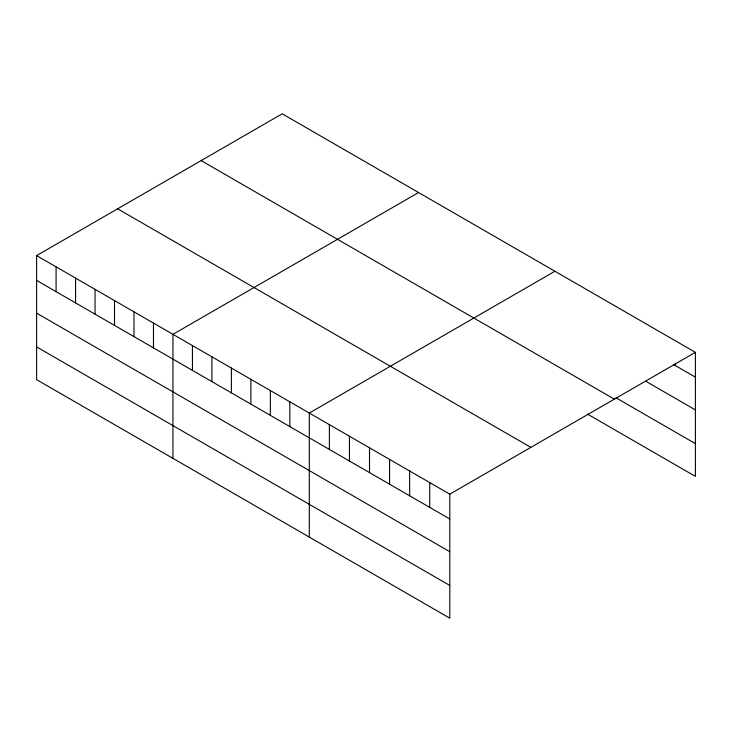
<?xml version="1.0" encoding="UTF-8"?>
<svg xmlns="http://www.w3.org/2000/svg" width="732" height="732" viewBox="0 0 732 732"><rect width="100%" height="100%" fill="white"/><g stroke="black" fill="none" stroke-linecap="round" stroke-linejoin="round"><path stroke-width="1.1" d="M36.6 255.605L449.796 494.164L449.796 618.192L36.6 379.643L36.6 255.605L282.204 113.808L695.4 352.357L695.4 476.395L587.403 414.047M418.558 192.525L172.953 334.332L172.953 458.36M554.911 271.252L309.307 413.049L309.307 537.087M449.796 494.164L695.4 352.357M673.422 364.472L695.4 377.163M645.706 381.216L695.4 409.911M616.079 397.851L695.4 443.647M201.154 160.601L614.349 399.15M117.651 208.812L530.846 447.362M36.6 280.402L449.796 518.961M36.6 313.15L449.796 551.708M36.6 346.895L449.796 585.444M675.334 363.319L675.334 365.579M429.73 482.571L429.73 507.377M409.655 470.987L409.655 495.784M389.589 459.403L389.589 484.2M369.514 447.81L369.514 472.616M349.448 436.226L349.448 461.023M329.382 424.642L329.382 449.439M289.826 401.804L289.826 426.61M270.346 390.559L270.346 415.364M250.875 379.313L250.875 404.11M231.394 368.068L231.394 392.864M211.914 356.823L211.914 381.619M192.434 345.577L192.434 370.374M153.473 323.077L153.473 347.883M133.993 311.832L133.993 336.638M114.512 300.587L114.512 325.392M95.041 289.341L95.041 314.147M75.561 278.096L75.561 302.902M56.08 266.851L56.08 291.656"/></g></svg>
